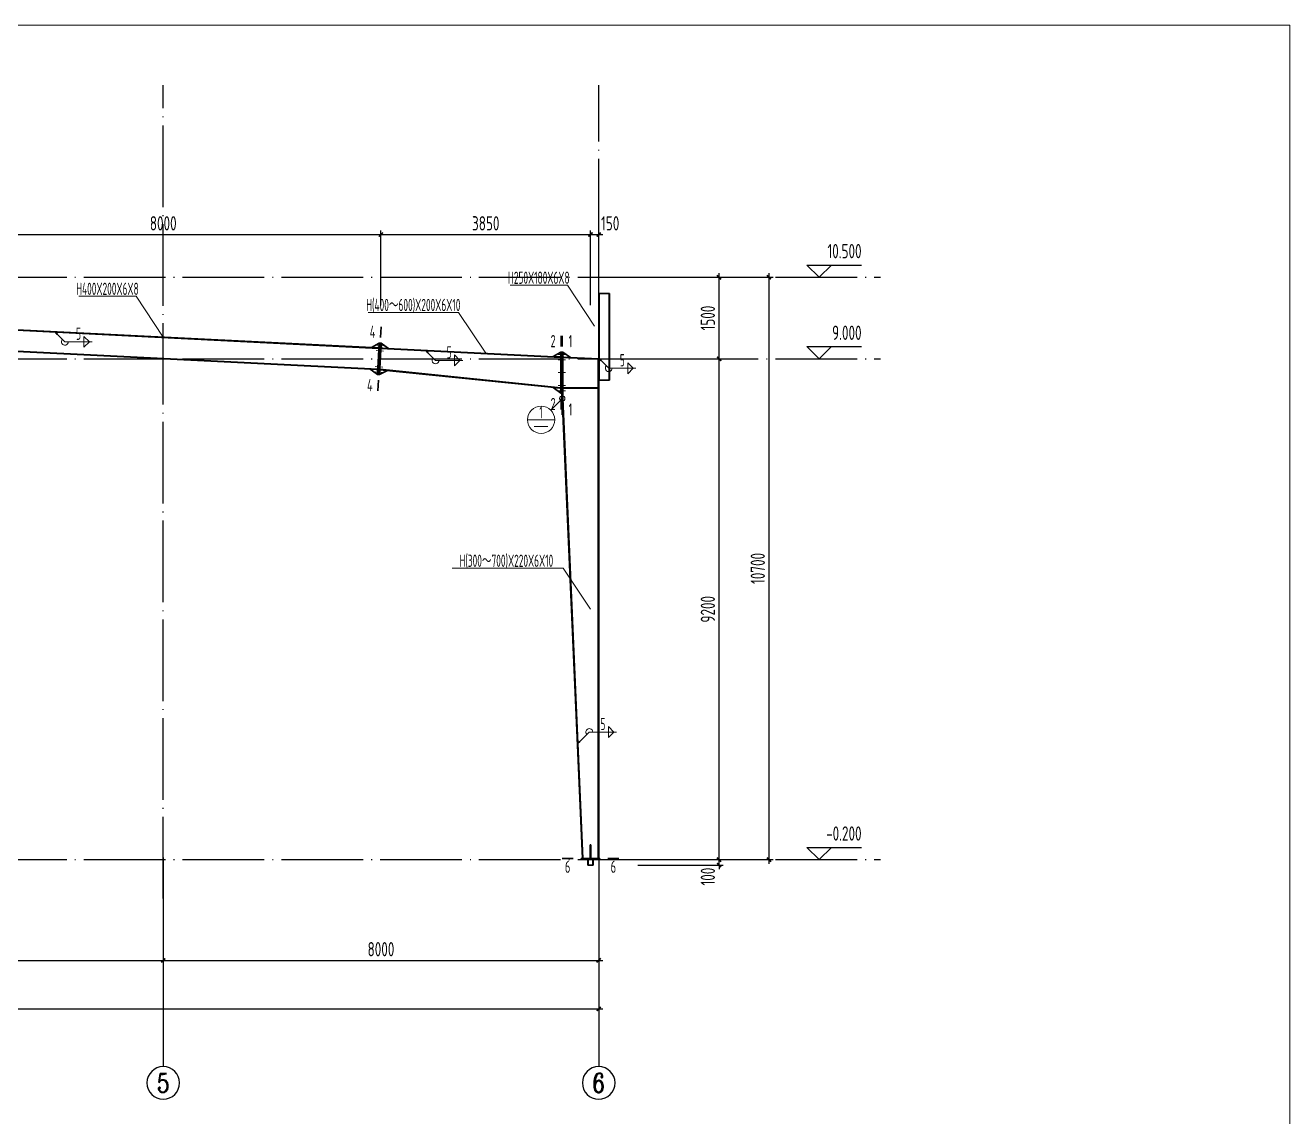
# Model space of a CAD drawing. Extents: x 899043 to 2598688, y -137197 to 211789.
# Drawn here: x 2078266 to 2124724, y 26955 to 67060 of the extents above; entities that cross this region are included whole.
import ezdxf
from ezdxf.enums import TextEntityAlignment as Align

# ---------------------------------------------------------------- set-up
doc = ezdxf.new("R2010")
doc.units = 0
doc.header["$LTSCALE"] = 1500
doc.header["$MEASUREMENT"] = 0
doc.linetypes.add('DOTE', pattern=[2.42, 2, -0.2, 0.02, -0.2])
for name, color, linetype, lineweight in [('10', 7, 'Continuous', 35), ('114', 2, 'Continuous', 18), ('116', 1, 'Continuous', 35), ('14', 2, 'Continuous', 35), ('墙线__粗线', 7, 'Continuous', 18), ('字符串标注', 9, 'Continuous', 18), ('焊缝标注', 9, 'Continuous', 18), ('索引符号标注', 9, 'Continuous', 18), ('钢板标注', 9, 'Continuous', 18)]:
    doc.layers.add(name, color=color, linetype=linetype, lineweight=lineweight)
for name, color, linetype in [('AXIS', 3, 'Continuous'), ('AXIS_TEXT', 7, 'Continuous'), ('DIM', 3, 'Continuous'), ('THIN', 7, 'Continuous')]:
    doc.layers.add(name, color=color, linetype=linetype)
doc.styles.add('_TCH_AXIS', font='COMPLEX', dxfattribs={"bigfont": 'GBCBIG'})
doc.styles.add('COMPLEX', font='COMPLEX')
doc.styles.add('FromPkpm', font='Pkpmeng', dxfattribs={"width": 0.7, "bigfont": 'hztxt'})
doc.styles.add('TSSD_Dimension', font='Tssdeng.shx', dxfattribs={"width": 0.7, "bigfont": 'hztxt.shx'})
doc.styles.add('TSSD_Label', font='Tssdeng.shx', dxfattribs={"width": 0.7, "bigfont": 'hztxt.shx'})
doc.dimstyles.new('TSSD_75_150', dxfattribs={"dimtxt": 525, "dimasz": 150, "dimexe": 150, "dimexo": 375, "dimgap": 150, "dimtad": 1, "dimdec": 0, "dimlfac": 0.5, "dimzin": 0, "dimdsep": 46, "dimtxsty": 'TSSD_Dimension', "dimblk": 'ARCHTICK', "dimblk1": 'ARCHTICK', "dimblk2": 'ARCHTICK', "dimcen": 0, "dimdle": 150, "dimclrt": 7, "dimadec": 0, "dimazin": 0, "dimtfac": 1, "dimtdec": 0, "dimtix": 1, "dimtmove": 2, "dimatfit": 3, "dimfxl": 0, "dimtolj": 1, "dimtzin": 0, "dimarcsym": 0})

# ---------------------------------------------------------------- blocks, each defined once
blk = doc.blocks.new('_ArchTick')
at = {"color": 0, "linetype": 'ByBlock', "const_width": 0.4}
blk.add_lwpolyline([(-0.5, -0.5), (0.5, 0.5)], dxfattribs=at)
blk = doc.blocks.new('*D669')
at = {"layer": 'Defpoints', "color": 0}
for p in [(2091334, 59371), (2075334, 56402), (2091334, 56402)]:
    blk.add_point(p, dxfattribs=at)
at = {"layer": 'DIM', "color": 0, "lineweight": -2}
for p, q in [((2075334, 56777), (2075334, 59521)), ((2091334, 56777), (2091334, 59521)), ((2075184, 59371), (2091484, 59371))]:
    blk.add_line(p, q, dxfattribs=at)
at = {"layer": 'DIM', "color": 0, "lineweight": -2, "xscale": 150, "yscale": 150, "zscale": 150, "rotation": 180}
blk.add_blockref('_ArchTick', (2075334, 59371), dxfattribs=at)
at = {"layer": 'DIM', "color": 0, "lineweight": -2, "xscale": 150, "yscale": 150, "zscale": 150}
blk.add_blockref('_ArchTick', (2091334, 59371), dxfattribs=at)
at = {"layer": 'DIM', "color": 7, "insert": (2083334, 59783), "char_height": 525, "attachment_point": 5, "style": 'TSSD_Dimension'}
blk.add_mtext('\\A1;8000', dxfattribs=at)
blk = doc.blocks.new('*D670')
at = {"layer": 'Defpoints', "color": 0}
for p in [(2099034, 59371), (2091334, 56402), (2099034, 56402)]:
    blk.add_point(p, dxfattribs=at)
at = {"layer": 'DIM', "color": 0, "lineweight": -2}
for p, q in [((2091334, 56777), (2091334, 59521)), ((2099034, 56777), (2099034, 59521)), ((2091184, 59371), (2099184, 59371))]:
    blk.add_line(p, q, dxfattribs=at)
at = {"layer": 'DIM', "color": 0, "lineweight": -2, "xscale": 150, "yscale": 150, "zscale": 150, "rotation": 180}
blk.add_blockref('_ArchTick', (2091334, 59371), dxfattribs=at)
at = {"layer": 'DIM', "color": 0, "lineweight": -2, "xscale": 150, "yscale": 150, "zscale": 150}
blk.add_blockref('_ArchTick', (2099034, 59371), dxfattribs=at)
at = {"layer": 'DIM', "color": 7, "insert": (2095184, 59783), "char_height": 525, "attachment_point": 5, "style": 'TSSD_Dimension'}
blk.add_mtext('\\A1;3850', dxfattribs=at)
blk = doc.blocks.new('*D671')
at = {"layer": 'Defpoints', "color": 0}
for p in [(2099334, 59371), (2099034, 56402), (2099334, 56402)]:
    blk.add_point(p, dxfattribs=at)
at = {"layer": 'DIM', "color": 0, "lineweight": -2}
for p, q in [((2099034, 56777), (2099034, 59521)), ((2099334, 56777), (2099334, 59521)), ((2098884, 59371), (2099484, 59371))]:
    blk.add_line(p, q, dxfattribs=at)
at = {"layer": 'DIM', "color": 0, "lineweight": -2, "xscale": 150, "yscale": 150, "zscale": 150, "rotation": 180}
blk.add_blockref('_ArchTick', (2099034, 59371), dxfattribs=at)
at = {"layer": 'DIM', "color": 0, "lineweight": -2, "xscale": 150, "yscale": 150, "zscale": 150}
blk.add_blockref('_ArchTick', (2099334, 59371), dxfattribs=at)
at = {"layer": 'DIM', "color": 7, "insert": (2099757, 59783), "char_height": 525, "attachment_point": 5, "style": 'TSSD_Dimension'}
blk.add_mtext('\\A1;150', dxfattribs=at)
blk = doc.blocks.new('*D700')
at = {"layer": 'Defpoints', "color": 0}
for p in [(2067334, 36482), (2083334, 36482), (2083334, 32698)]:
    blk.add_point(p, dxfattribs=at)
at = {"layer": 'DIM', "color": 0, "lineweight": -2}
for p, q in [((2067334, 36107), (2067334, 32548)), ((2083334, 36107), (2083334, 32548)), ((2067184, 32698), (2083484, 32698))]:
    blk.add_line(p, q, dxfattribs=at)
at = {"layer": 'DIM', "color": 0, "lineweight": -2, "xscale": 150, "yscale": 150, "zscale": 150, "rotation": 180}
blk.add_blockref('_ArchTick', (2067334, 32698), dxfattribs=at)
at = {"layer": 'DIM', "color": 0, "lineweight": -2, "xscale": 150, "yscale": 150, "zscale": 150}
blk.add_blockref('_ArchTick', (2083334, 32698), dxfattribs=at)
at = {"layer": 'DIM', "color": 7, "insert": (2075334, 33110), "char_height": 525, "attachment_point": 5, "style": 'TSSD_Dimension'}
blk.add_mtext('\\A1;8000', dxfattribs=at)
blk = doc.blocks.new('*D701')
at = {"layer": 'Defpoints', "color": 0}
for p in [(2083334, 36482), (2099334, 36482), (2099334, 32698)]:
    blk.add_point(p, dxfattribs=at)
at = {"layer": 'DIM', "color": 0, "lineweight": -2}
for p, q in [((2083334, 36107), (2083334, 32548)), ((2099334, 36107), (2099334, 32548)), ((2083184, 32698), (2099484, 32698))]:
    blk.add_line(p, q, dxfattribs=at)
at = {"layer": 'DIM', "color": 0, "lineweight": -2, "xscale": 150, "yscale": 150, "zscale": 150, "rotation": 180}
blk.add_blockref('_ArchTick', (2083334, 32698), dxfattribs=at)
at = {"layer": 'DIM', "color": 0, "lineweight": -2, "xscale": 150, "yscale": 150, "zscale": 150}
blk.add_blockref('_ArchTick', (2099334, 32698), dxfattribs=at)
at = {"layer": 'DIM', "color": 7, "insert": (2091334, 33110), "char_height": 525, "attachment_point": 5, "style": 'TSSD_Dimension'}
blk.add_mtext('\\A1;8000', dxfattribs=at)
blk = doc.blocks.new('*D702')
at = {"layer": 'Defpoints', "color": 0}
for p in [(2035334, 36482), (2099334, 36482), (2099334, 30917)]:
    blk.add_point(p, dxfattribs=at)
at = {"layer": 'DIM', "color": 0, "lineweight": -2}
for p, q in [((2035334, 36107), (2035334, 30767)), ((2099334, 36107), (2099334, 30767)), ((2035184, 30917), (2099484, 30917))]:
    blk.add_line(p, q, dxfattribs=at)
at = {"layer": 'DIM', "color": 0, "lineweight": -2, "xscale": 150, "yscale": 150, "zscale": 150, "rotation": 180}
blk.add_blockref('_ArchTick', (2035334, 30917), dxfattribs=at)
at = {"layer": 'DIM', "color": 0, "lineweight": -2, "xscale": 150, "yscale": 150, "zscale": 150}
blk.add_blockref('_ArchTick', (2099334, 30917), dxfattribs=at)
at = {"layer": 'DIM', "color": 7, "insert": (2067334, 31330), "char_height": 525, "attachment_point": 5, "style": 'TSSD_Dimension'}
blk.add_mtext('\\A1;32000', dxfattribs=at)
blk = doc.blocks.new('_AXISO')
blk.add_circle((0, 0), 0.5)
at = {"layer": 'AXIS_TEXT', "style": 'COMPLEX', "width": 1.041667}
blk.add_attdef('A', text='', height=0.56, dxfattribs=at).set_placement((-0.25, -0.28), (0.25, -0.28), align=Align.FIT)
blk = doc.blocks.new('*D703')
at = {"layer": 'Defpoints', "color": 0}
for p in [(2100403, 36402), (2103757, 36402), (2100403, 36202)]:
    blk.add_point(p, dxfattribs=at)
at = {"layer": 'DIM', "color": 0, "lineweight": -2}
for p, q in [((2100778, 36402), (2103907, 36402)), ((2103757, 36402), (2103757, 36552)), ((2103757, 36202), (2103757, 36402)), ((2100778, 36202), (2103907, 36202)), ((2103757, 36202), (2103757, 36052))]:
    blk.add_line(p, q, dxfattribs=at)
at = {"layer": 'DIM', "color": 0, "lineweight": -2, "xscale": 150, "yscale": 150, "zscale": 150}
for p, rotation in [((2103757, 36402), 270), ((2103757, 36202), 90)]:
    blk.add_blockref('_ArchTick', p, dxfattribs=dict(at, rotation=rotation))
at = {"layer": 'DIM', "color": 7, "insert": (2103345, 35778), "char_height": 525, "attachment_point": 5, "rotation": 90, "style": 'TSSD_Dimension'}
blk.add_mtext('\\A1;100', dxfattribs=at)
blk = doc.blocks.new('*D704')
at = {"layer": 'Defpoints', "color": 0}
for p in [(2100403, 54802), (2103757, 54802), (2100403, 36402)]:
    blk.add_point(p, dxfattribs=at)
at = {"layer": 'DIM', "color": 0, "lineweight": -2}
for p, q in [((2103757, 36252), (2103757, 54952)), ((2100778, 54802), (2103907, 54802)), ((2100778, 36402), (2103907, 36402))]:
    blk.add_line(p, q, dxfattribs=at)
at = {"layer": 'DIM', "color": 0, "lineweight": -2, "xscale": 150, "yscale": 150, "zscale": 150}
for p, rotation in [((2103757, 54802), 90), ((2103757, 36402), 270)]:
    blk.add_blockref('_ArchTick', p, dxfattribs=dict(at, rotation=rotation))
at = {"layer": 'DIM', "color": 7, "insert": (2103345, 45602), "char_height": 525, "attachment_point": 5, "rotation": 90, "style": 'TSSD_Dimension'}
blk.add_mtext('\\A1;9200', dxfattribs=at)
blk = doc.blocks.new('*D705')
at = {"layer": 'Defpoints', "color": 0}
for p in [(2100403, 57802), (2105592, 57802), (2100403, 36402)]:
    blk.add_point(p, dxfattribs=at)
at = {"layer": 'DIM', "color": 0, "lineweight": -2}
for p, q in [((2100778, 57802), (2105742, 57802)), ((2105592, 36252), (2105592, 57952)), ((2100778, 36402), (2105742, 36402))]:
    blk.add_line(p, q, dxfattribs=at)
at = {"layer": 'DIM', "color": 0, "lineweight": -2, "xscale": 150, "yscale": 150, "zscale": 150}
for p, rotation in [((2105592, 57802), 90), ((2105592, 36402), 270)]:
    blk.add_blockref('_ArchTick', p, dxfattribs=dict(at, rotation=rotation))
at = {"layer": 'DIM', "color": 7, "insert": (2105180, 47102), "char_height": 525, "attachment_point": 5, "rotation": 90, "style": 'TSSD_Dimension'}
blk.add_mtext('\\A1;10700', dxfattribs=at)
blk = doc.blocks.new('*D706')
at = {"layer": 'Defpoints', "color": 0}
for p in [(2100403, 57802), (2103757, 57802), (2100403, 54802)]:
    blk.add_point(p, dxfattribs=at)
at = {"layer": 'DIM', "color": 0, "lineweight": -2}
for p, q in [((2100778, 57802), (2103907, 57802)), ((2103757, 54652), (2103757, 57952)), ((2100778, 54802), (2103907, 54802))]:
    blk.add_line(p, q, dxfattribs=at)
at = {"layer": 'DIM', "color": 0, "lineweight": -2, "xscale": 150, "yscale": 150, "zscale": 150}
for p, rotation in [((2103757, 57802), 90), ((2103757, 54802), 270)]:
    blk.add_blockref('_ArchTick', p, dxfattribs=dict(at, rotation=rotation))
at = {"layer": 'DIM', "color": 7, "insert": (2103345, 56302), "char_height": 525, "attachment_point": 5, "rotation": 90, "style": 'TSSD_Dimension'}
blk.add_mtext('\\A1;1500', dxfattribs=at)

msp = doc.modelspace()

# ---------------------------------------------------------------- hatches: boundary and pattern name
at = {"layer": '焊缝标注'}
for points in [[(2079369.1, 55783.8), (2079429, 55702.3), (2079450.3, 55723.5)], [(2092985.4, 55103), (2093045.3, 55021.5), (2093066.5, 55042.6)], [(2099350, 54812.8), (2099409.9, 54731.3), (2099431.1, 54752.5)], [(2098566, 40667.1), (2098647.3, 40727.1), (2098626.1, 40748.3)]]:
    msp.add_hatch(color=256, dxfattribs=at).paths.add_polyline_path(points)

# ---------------------------------------------------------------- linework, layer by layer
at = {"color": 3, "lineweight": 35, "ltscale": 2}
for p, q in [((2099334, 54016.6), (2099334, 57201.6)), ((2099334, 57201.6), (2099350, 57201.6)), ((2099334, 57201.6), (2099734, 57201.6)), ((2099350, 54016.6), (2099350, 57201.6)), ((2099718, 54016.6), (2099718, 57201.6)), ((2099718, 57201.6), (2099734, 57201.6)), ((2099734, 54016.6), (2099734, 57201.6)), ((2075405.1, 55982), (2091261.3, 55189.2)), ((2075405.9, 55998), (2091262.1, 55205.2)), ((2075365.9, 55199), (2091222.1, 54406.2)), ((2075366.7, 55215), (2091222.9, 54422.1)), ((2091333.2, 55185.6), (2097942, 54855.1)), ((2091334, 55201.6), (2097942, 54871.2)), ((2091294, 54402.6), (2097942, 53723.5)), ((2091294.8, 54418.6), (2097942, 53739.6)), ((2099318, 36441.6), (2099318, 54786.3)), ((2099334, 54785.5), (2099318, 54786.3)), ((2099334, 36441.6), (2099334, 54785.5)), ((2099334, 54016.6), (2099734, 54016.6)), ((2098734, 36441.6), (2097998, 53343.5)), ((2098014, 53343.5), (2097998, 53343.5)), ((2098750, 36441.6), (2098014, 53343.5))]:
    msp.add_line(p, q, dxfattribs=at)
at = {"layer": '10', "lineweight": 35, "ltscale": 2}
for p, q in [((2091337, 55982.4), (2091317, 55582.9)), ((2097960, 55653.5), (2097960, 55253.5)), ((2097996, 55653.5), (2097996, 55253.5)), ((2091219, 53623.3), (2091239, 54022.8)), ((2097960, 52943.5), (2097960, 53343.5)), ((2097996, 52743.5), (2097996, 53143.5)), ((2097994, 36441.6), (2098394, 36441.6)), ((2100074, 36441.6), (2099674, 36441.6))]:
    msp.add_line(p, q, dxfattribs=at)
at = {"layer": '114', "lineweight": 18, "ltscale": 2}
for p, q in [((2091166.7, 55300), (2091438.4, 55286.5)), ((2091156.9, 55104.3), (2091428.6, 55090.7)), ((2097842, 54961.2), (2098114, 54961.2)), ((2091127.5, 54517), (2091399.2, 54503.4)), ((2097842, 54765.1), (2098114, 54765.1)), ((2091117.8, 54321.3), (2091389.4, 54307.7)), ((2097842, 54297.1), (2098114, 54297.1)), ((2097842, 53829.6), (2098114, 53829.6)), ((2097842, 53633.5), (2098114, 53633.5))]:
    msp.add_line(p, q, dxfattribs=at)
at = {"layer": '114', "color": 1, "lineweight": 70, "ltscale": 2}
for p, q in [((2091266.6, 55295.1), (2091338.5, 55291.5)), ((2091256.8, 55099.3), (2091328.7, 55095.7)), ((2097942, 54961.2), (2098014, 54961.2)), ((2091227.4, 54512), (2091299.3, 54508.4)), ((2097942, 54765.1), (2098014, 54765.1)), ((2091217.6, 54316.3), (2091289.5, 54312.7)), ((2097942, 54297.1), (2098014, 54297.1)), ((2097942, 53829.6), (2098014, 53829.6)), ((2097942, 53633.5), (2098014, 53633.5))]:
    msp.add_line(p, q, dxfattribs=at)
at = {"layer": '116', "lineweight": 35, "ltscale": 2}
for p, q in [((2098934, 36401.6), (2098934, 36201.6)), ((2098951, 36401.6), (2098951, 36201.6)), ((2099117, 36401.6), (2099117, 36201.6)), ((2099134, 36401.6), (2099134, 36201.6)), ((2098934, 36201.6), (2099134, 36201.6))]:
    msp.add_line(p, q, dxfattribs=at)
at = {"layer": '14', "lineweight": 35, "ltscale": 2}
for p, q in [((2090982.4, 55219.1), (2091271.1, 55384.9)), ((2091213, 54224.4), (2091271.1, 55384.9)), ((2091307, 55383.1), (2091249, 54222.6)), ((2091249, 54222.6), (2091307, 55383.1)), ((2091271.1, 55384.9), (2091264.1, 55245.1)), ((2091271.1, 55384.9), (2091307, 55383.1)), ((2091343, 55381.3), (2091285, 54220.8)), ((2091307, 55383.1), (2091343, 55381.3)), ((2091336, 55241.5), (2091343, 55381.3)), ((2091343, 55381.3), (2091613.6, 55187.6)), ((2091222.1, 55207.2), (2090982.4, 55219.1)), ((2091264.1, 55245.1), (2091222.1, 55207.2)), ((2091373.9, 55199.6), (2091336, 55241.5)), ((2091613.6, 55187.6), (2091373.9, 55199.6)), ((2097662.3, 54885.2), (2097942, 55051.2)), ((2097902, 54873.2), (2097662.3, 54885.2)), ((2097942, 54911.2), (2097902, 54873.2)), ((2097942, 53543.5), (2097942, 55053.5)), ((2097942, 55053.5), (2097978, 55053.5)), ((2097942, 55051.2), (2097942, 54911.2)), ((2097978, 53343.5), (2097978, 55053.5)), ((2097978, 55053.5), (2098014, 55053.5)), ((2097978, 55053.5), (2097978, 53543.5)), ((2098014, 55053.5), (2098014, 53343.5)), ((2098014, 54907.6), (2098014, 55047.6)), ((2098014, 55047.6), (2098293.6, 54853.6)), ((2098053.9, 54865.6), (2098014, 54907.6)), ((2098014, 54867.6), (2099334, 54801.6)), ((2098014, 54851.5), (2098014, 54867.6)), ((2099334, 54785.5), (2098014, 54851.5)), ((2098293.6, 54853.6), (2098053.9, 54865.6)), ((2091213.1, 54226.4), (2090942.5, 54420.2)), ((2090942.5, 54420.2), (2091182.2, 54408.2)), ((2091182.2, 54408.2), (2091220.1, 54366.2)), ((2091220.1, 54366.2), (2091213.1, 54226.4)), ((2091572.6, 54374.1), (2091285, 54222.8)), ((2091285, 54222.8), (2091292, 54362.6)), ((2091292, 54362.6), (2091333.8, 54398.5)), ((2091333.8, 54398.5), (2091572.6, 54374.1)), ((2099334, 54801.6), (2099334, 54785.5)), ((2091249, 54222.6), (2091213, 54224.4)), ((2091285, 54220.8), (2091249, 54222.6)), ((2097942, 53543.5), (2097663.4, 53752)), ((2097663.4, 53752), (2097902.2, 53727.6)), ((2097902.2, 53727.6), (2097942, 53683.5)), ((2097942, 53683.5), (2097942, 53543.5)), ((2097978, 53543.5), (2097942, 53543.5)), ((2098014, 53739.5), (2099318, 53739.5)), ((2098014, 53723.5), (2098014, 53739.5)), ((2099318, 53723.5), (2098014, 53723.5)), ((2099318, 53739.5), (2099318, 53723.5)), ((2098014, 53343.5), (2097978, 53343.5)), ((2099024, 36441.6), (2099024, 36941.6)), ((2099024, 36941.6), (2099044, 36941.6)), ((2099044, 36941.6), (2099044, 36441.6)), ((2098694, 36401.6), (2098694, 36441.6)), ((2098694, 36441.6), (2099374, 36441.6)), ((2099374, 36401.6), (2098694, 36401.6)), ((2099044, 36441.6), (2099024, 36441.6)), ((2099374, 36441.6), (2099374, 36401.6))]:
    msp.add_line(p, q, dxfattribs=at)
at = {"layer": 'AXIS', "color": 253, "linetype": 'DOTE'}
for p, q in [((2083334, 34970.5), (2083334, 64860.1)), ((2099334, 37376), (2099334, 64860.1)), ((2025966.5, 57801.6), (2109685.1, 57801.6)), ((2025966.5, 54801.6), (2109685.1, 54801.6)), ((2025966.5, 36401.6), (2109685.1, 36401.6))]:
    msp.add_line(p, q, dxfattribs=at)
at = {"layer": 'AXIS'}
for p, q in [((2099334, 37376), (2099334, 28796.4)), ((2083334, 36481.6), (2083334, 28796.4))]:
    msp.add_line(p, q, dxfattribs=at)
at = {"layer": 'THIN'}
for p, q in [((2107432.8, 57801.6), (2106982.8, 58251.6)), ((2106982.8, 58251.6), (2107882.8, 58251.6)), ((2107432.8, 57801.6), (2107882.8, 58251.6)), ((2107882.8, 58251.6), (2108993.4, 58251.6)), ((2106004.3, 57801.6), (2107882.8, 57801.6)), ((2107432.8, 54801.6), (2106982.8, 55251.6)), ((2106982.8, 55251.6), (2107882.8, 55251.6)), ((2107432.8, 54801.6), (2107882.8, 55251.6)), ((2107882.8, 55251.6), (2108993.4, 55251.6)), ((2106004.3, 54801.6), (2107882.8, 54801.6)), ((2107432.8, 36401.6), (2106982.8, 36851.6)), ((2106982.8, 36851.6), (2107882.8, 36851.6)), ((2107432.8, 36401.6), (2107882.8, 36851.6)), ((2107882.8, 36851.6), (2108993.4, 36851.6)), ((2106004.3, 36401.6), (2107882.8, 36401.6))]:
    msp.add_line(p, q, dxfattribs=at)
at = {"layer": '墙线__粗线', "lineweight": 18, "ltscale": 2}
msp.add_circle((2097996, 53343.5), 100, dxfattribs=at)
at = {"layer": '字符串标注', "lineweight": 18, "ltscale": 2}
for p, q in [((2098184, 57509.1), (2096084, 57509.1)), ((2099184, 56009.1), (2098184, 57509.1)), ((2082334, 57101.6), (2080234, 57101.6)), ((2083334, 55601.6), (2082334, 57101.6)), ((2094184, 56509.1), (2090859, 56509.1)), ((2095184, 55009.1), (2094184, 56509.1)), ((2098034, 47109.1), (2093947.9, 47109.1)), ((2099034, 45609.1), (2098034, 47109.1))]:
    msp.add_line(p, q, dxfattribs=at)
at = {"layer": '字符串标注', "ltscale": 2}
for points in [[(2099184.1, 56009.1, 0.2, 0.2, 1), (2099183.9, 56009.1, 0.2, 0.2, 1)], [(2083334.1, 55601.6, 0.2, 0.2, 1), (2083333.9, 55601.6, 0.2, 0.2, 1)], [(2095184.1, 55009.1, 0.2, 0.2, 1), (2095183.9, 55009.1, 0.2, 0.2, 1)], [(2099034.1, 45609.1, 0.2, 0.2, 1), (2099033.9, 45609.1, 0.2, 0.2, 1)]]:
    msp.add_lwpolyline(points, format="xyseb", close=True, dxfattribs=at)
at = {"layer": '焊缝标注', "lineweight": 18, "ltscale": 2}
for p, q in [((2079369.1, 55783.8), (2079721.7, 55429.3)), ((2079721.7, 55429.3), (2080721.7, 55429.3)), ((2080421.7, 55629.3), (2080621.7, 55429.3)), ((2080421.7, 55429.3), (2080421.7, 55629.3)), ((2080421.7, 55229.3), (2080621.7, 55429.3)), ((2080421.7, 55429.3), (2080421.7, 55229.3)), ((2092985.4, 55103), (2093337.9, 54748.4)), ((2094037.9, 54948.4), (2094237.9, 54748.4)), ((2094037.9, 54748.4), (2094037.9, 54948.4)), ((2093337.9, 54748.4), (2094337.9, 54748.4)), ((2094037.9, 54548.4), (2094237.9, 54748.4)), ((2094037.9, 54748.4), (2094037.9, 54548.4)), ((2099350, 54812.8), (2099702.6, 54458.3)), ((2099702.6, 54458.3), (2100702.6, 54458.3)), ((2100402.6, 54658.3), (2100602.6, 54458.3)), ((2100402.6, 54458.3), (2100402.6, 54658.3)), ((2100402.6, 54258.3), (2100602.6, 54458.3)), ((2100402.6, 54458.3), (2100402.6, 54258.3)), ((2098566, 40667.1), (2098990.4, 41091.2)), ((2098990.4, 41091.2), (2099990.4, 41091.2)), ((2099690.4, 41291.2), (2099890.4, 41091.2)), ((2099690.4, 41091.2), (2099690.4, 41291.2)), ((2099690.4, 40891.2), (2099890.4, 41091.2)), ((2099690.4, 41091.2), (2099690.4, 40891.2))]:
    msp.add_line(p, q, dxfattribs=at)
at = {"layer": '焊缝标注', "linetype": 'Continuous'}
for points in [[(2079369.1, 55783.8), (2079429, 55702.3), (2079450.3, 55723.5)], [(2092985.4, 55103), (2093045.3, 55021.5), (2093066.5, 55042.6)], [(2099350, 54812.8), (2099409.9, 54731.3), (2099431.1, 54752.5)], [(2098566, 40667.1), (2098647.3, 40727.1), (2098626.1, 40748.3)]]:
    msp.add_lwpolyline(points, close=True, dxfattribs=at)
at = {"layer": '焊缝标注', "lineweight": 18, "ltscale": 2}
for centre, start, end in [((2079721.7, 55429.3), 134.84032, 0), ((2093337.9, 54748.4), 134.84032, 0), ((2099702.6, 54458.3), 134.84032, 0), ((2098990.4, 41091.2), 0, 224.97714)]:
    msp.add_arc(centre, 125, start, end, dxfattribs=at)
at = {"layer": '索引符号标注', "lineweight": 18, "ltscale": 2}
for p, q in [((2097925.3, 53272.8), (2097571.7, 52919.2)), ((2096718.2, 52565.7), (2097718.2, 52565.7)), ((2096968.2, 52315.7), (2097468.2, 52315.7))]:
    msp.add_line(p, q, dxfattribs=at)
msp.add_circle((2097218.2, 52565.7), 500, dxfattribs=at)
at = {"layer": '钢板标注'}
for p, q in [((2019041.9, 67060.4), (2124724, 67060.4)), ((2124724, 67060.4), (2124724, 5485.4))]:
    msp.add_line(p, q, dxfattribs=at)

# ---------------------------------------------------------------- block references
at = {"layer": 'AXIS'}
ref = msp.add_blockref('_AXISO', (2083334, 28196.4), dxfattribs=dict(at, xscale=-1200, yscale=1200, zscale=1200, rotation=180))
ref.add_attrib('A', '5', dxfattribs={"layer": 'AXIS_TEXT', "height": 698.9, "style": '_TCH_AXIS'}).set_placement((2083101, 27846.9), (2083567, 27846.9), align=Align.FIT)
ref = msp.add_blockref('_AXISO', (2099334, 28196.4), dxfattribs=dict(at, xscale=-1200, yscale=1200, zscale=1200, rotation=180))
ref.add_attrib('A', '6', dxfattribs={"layer": 'AXIS_TEXT', "height": 698.9, "style": '_TCH_AXIS'}).set_placement((2099101, 27846.9), (2099567, 27846.9), align=Align.FIT)

# ---------------------------------------------------------------- texts
at = {"layer": '10', "lineweight": 25, "style": 'FromPkpm', "width": 0.64}
for p in [(2091027.4, 55797.6), (2090929.4, 53838.1)]:
    msp.add_text('4', height=450, rotation=357.13797, dxfattribs=at).set_placement(p, align=Align.MIDDLE_CENTER)
for s, p in [('2', (2097660, 55453.5)), ('1', (2098296, 55453.5)), ('2', (2097660, 53143.5)), ('1', (2098296, 52943.5)), ('6', (2098194, 36141.6)), ('6', (2099874, 36141.6))]:
    msp.add_text(s, height=450, dxfattribs=at).set_placement(p, align=Align.MIDDLE_CENTER)
at = {"layer": 'THIN', "color": 7, "style": 'TSSD_Label', "width": 0.7}
for s, p in [('10.500', (2108993.4, 58341)), ('9.000', (2108993.4, 55341)), ('-0.200', (2108993.4, 36941))]:
    msp.add_text(s, height=525, rotation=360, dxfattribs=at).set_placement(p, align=Align.BOTTOM_RIGHT)
at = {"layer": '字符串标注', "lineweight": 25, "style": 'FromPkpm', "width": 0.58}
for s, p in [('H250X180X6X8', (2097134, 57559.1)), ('H400X200X6X8', (2081284, 57151.6)), ('H(400～600)X200X6X10', (2092521.5, 56559.1)), ('H(300～700)X220X6X10', (2095941.3, 47159.1))]:
    msp.add_text(s, height=450, dxfattribs=at).set_placement(p, align=Align.CENTER)
at = {"layer": '焊缝标注', "lineweight": 25, "style": 'FromPkpm', "width": 0.58}
for p in [(2080221.7, 55499.3), (2093837.9, 54818.4), (2100202.6, 54528.3), (2099490.4, 41161.2)]:
    msp.add_text('5', height=450, dxfattribs=at).set_placement(p, align=Align.CENTER)
at = {"layer": '索引符号标注', "lineweight": 25, "style": 'FromPkpm', "width": 0.58}
msp.add_text('1', height=450, dxfattribs=at).set_placement((2097218.2, 52615.7), align=Align.CENTER)

# ---------------------------------------------------------------- dimensions: what is measured, and where the dimension line sits
at = {"layer": 'DIM'}
for base, p1, p2, text, picture, middle in [((2091334, 59370.8), (2075334, 56401.6), (2091334, 56401.6), '8000', '*D669', (2083334, 59783.3)), ((2099034, 59370.8), (2091334, 56401.6), (2099034, 56401.6), '3850', '*D670', (2095184, 59783.3))]:
    dim = msp.add_linear_dim(base=base, p1=p1, p2=p2, text=text, dimstyle='TSSD_75_150', dxfattribs=at)
    dim.commit()
    dim.dimension.update_dxf_attribs({"geometry": picture, "text_midpoint": middle})
dim = msp.add_linear_dim(base=(2099334, 59370.8), p1=(2099034, 56401.6), p2=(2099334, 56401.6), text='150', dimstyle='TSSD_75_150', dxfattribs=at)
dim.commit()
dim.dimension.update_dxf_attribs({"geometry": '*D671', "text_midpoint": (2099757.3, 59783.3), "dimtype": 160})
for base, p1, p2, picture, middle in [((2105592.4, 57801.6), (2100402.6, 36401.6), (2100402.6, 57801.6), '*D705', (2105179.9, 47101.6)), ((2103757.3, 57801.6), (2100402.6, 54801.6), (2100402.6, 57801.6), '*D706', (2103344.8, 56301.6)), ((2103757.3, 54801.6), (2100402.6, 36401.6), (2100402.6, 54801.6), '*D704', (2103344.8, 45601.6))]:
    dim = msp.add_linear_dim(base=base, p1=p1, p2=p2, angle=90, dimstyle='TSSD_75_150', dxfattribs=at)
    dim.commit()
    dim.dimension.update_dxf_attribs({"geometry": picture, "text_midpoint": middle})
for p1, p2, distance, picture, middle in [((2035334, 36481.6), (2099334, 36481.6), -5564.3, '*D702', (2067334, 31329.8)), ((2067334, 36481.6), (2083334, 36481.6), -3783.6, '*D700', (2075334, 33110.5)), ((2083334, 36481.6), (2099334, 36481.6), -3783.6, '*D701', (2091334, 33110.5))]:
    dim = msp.add_aligned_dim(p1=p1, p2=p2, distance=distance, dimstyle='TSSD_75_150', dxfattribs=at)
    dim.commit()
    dim.dimension.update_dxf_attribs({"geometry": picture, "text_midpoint": middle})
dim = msp.add_linear_dim(base=(2103757.3, 36401.6), p1=(2100402.6, 36201.6), p2=(2100402.6, 36401.6), angle=90, dimstyle='TSSD_75_150', dxfattribs=at)
dim.commit()
dim.dimension.update_dxf_attribs({"geometry": '*D703', "text_midpoint": (2103344.8, 35778.2), "dimtype": 160})

doc.saveas('drawing.dxf')
